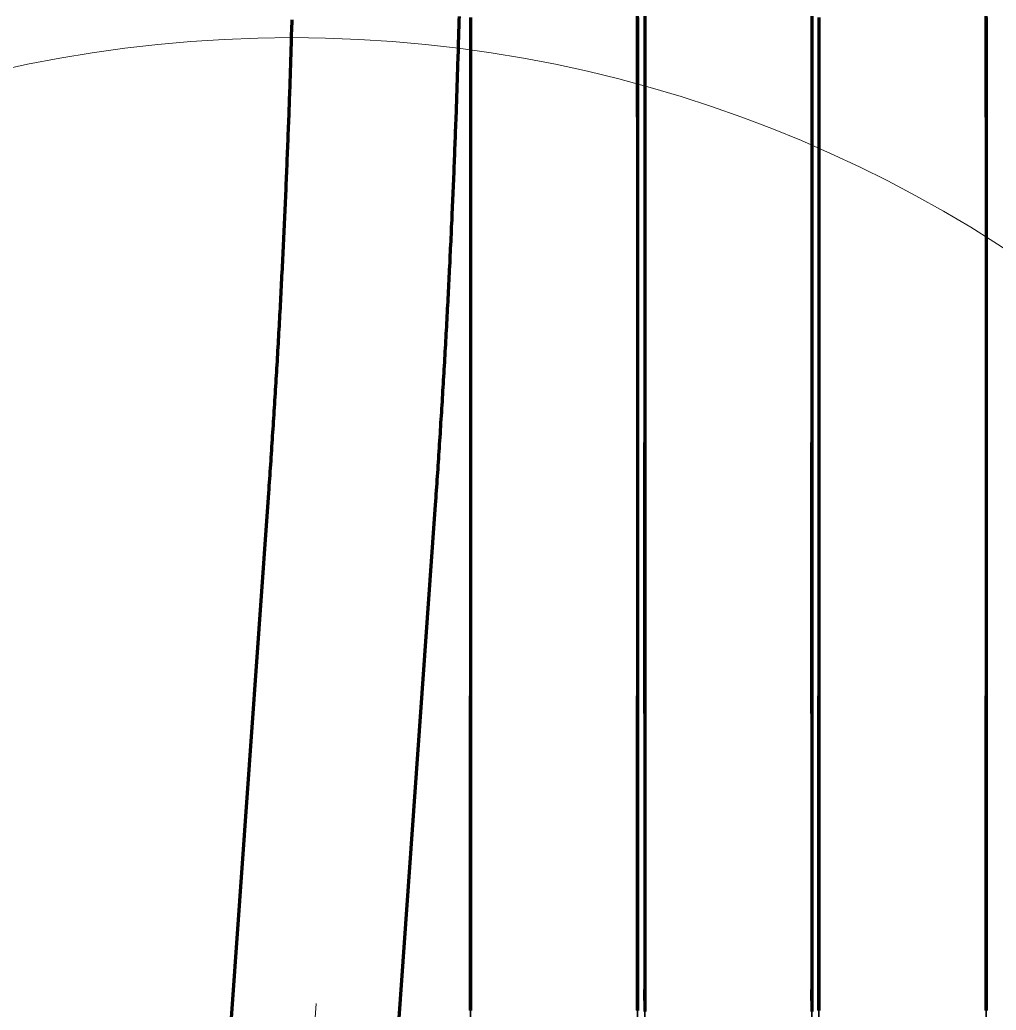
# Model space of a CAD drawing. Header units: millimetres. Extents: x 0 to 2208, y 0 to 420.
# Drawn here: x 161.66 to 175.39, y 177.43 to 191.36 of the extents above; entities that cross this region are included whole.
import ezdxf

# ---------------------------------------------------------------- set-up
doc = ezdxf.new("R2010")
doc.units = ezdxf.units.MM
doc.linetypes.add('IRAM-E-TRAZOS', pattern=[5, 4, -1])
doc.linetypes.add('IRAM-F-TRAZO-PUNTO', pattern=[20, 15, -2, 1, -2])
for name, color, linetype, lineweight in [('01-VISIBLE', 7, 'CONTINUOUS', 70), ('02-OCULTA', 4, 'IRAM-E-TRAZOS', 35), ('03-EJE', 1, 'IRAM-F-TRAZO-PUNTO', 18), ('08-FINA', 5, 'CONTINUOUS', 18)]:
    doc.layers.add(name, color=color, linetype=linetype, lineweight=lineweight)

msp = doc.modelspace()

# ---------------------------------------------------------------- linework, layer by layer
at = {"layer": '01-VISIBLE'}
for p, q in [((167.996, 189.991), (167.996, 185.443)), ((170.346, 189.991), (170.346, 185.443)), ((172.896, 189.991), (172.896, 185.443)), ((175.246, 189.991), (175.246, 185.443)), ((170.446, 189.348), (170.446, 185.414)), ((172.796, 189.348), (172.796, 185.414)), ((165.155, 184.707), (164.596, 176.828)), ((167.499, 184.541), (166.94, 176.662)), ((167.996, 182.092), (167.996, 181.897)), ((170.346, 182.092), (170.346, 181.897)), ((170.446, 182.105), (170.446, 181.608)), ((172.796, 182.105), (172.796, 181.608)), ((172.896, 182.092), (172.896, 181.897)), ((175.246, 182.092), (175.246, 181.897)), ((167.996, 181.85), (167.996, 181.854)), ((170.346, 181.85), (170.346, 181.854)), ((172.896, 181.85), (172.896, 181.854)), ((175.246, 181.85), (175.246, 181.854)), ((170.446, 177.724), (170.446, 177.72)), ((172.796, 177.724), (172.796, 177.72)), ((167.996, 177.435), (167.996, 177.482)), ((167.996, 177.435), (167.996, 177.431)), ((170.346, 177.435), (170.346, 177.482)), ((170.346, 177.435), (170.346, 177.431)), ((172.896, 177.435), (172.896, 177.482)), ((172.896, 177.435), (172.896, 177.431)), ((175.246, 177.435), (175.246, 177.482)), ((175.246, 177.435), (175.246, 177.431))]:
    msp.add_line(p, q, dxfattribs=at)
for points in [[(165.482, 191.359), (165.481, 191.309), (165.479, 191.259), (165.478, 191.209), (165.476, 191.159), (165.475, 191.109), (165.473, 191.059), (165.472, 191.009), (165.47, 190.959), (165.469, 190.909), (165.467, 190.859), (165.466, 190.809), (165.464, 190.759), (165.463, 190.708), (165.461, 190.658), (165.459, 190.608), (165.458, 190.558), (165.456, 190.508), (165.454, 190.458), (165.453, 190.408), (165.451, 190.358), (165.449, 190.308), (165.447, 190.258), (165.446, 190.208), (165.444, 190.158), (165.442, 190.108), (165.44, 190.058), (165.439, 190.008), (165.437, 189.958), (165.435, 189.908), (165.433, 189.858), (165.431, 189.808), (165.429, 189.758), (165.427, 189.708), (165.425, 189.657), (165.423, 189.607), (165.421, 189.557), (165.419, 189.507), (165.417, 189.457), (165.415, 189.407), (165.413, 189.357), (165.411, 189.307), (165.409, 189.257), (165.407, 189.207), (165.405, 189.157), (165.403, 189.107), (165.401, 189.057), (165.399, 189.007), (165.397, 188.957), (165.395, 188.907), (165.392, 188.857), (165.39, 188.807), (165.388, 188.757), (165.386, 188.707), (165.383, 188.657), (165.381, 188.607), (165.379, 188.557), (165.377, 188.507), (165.374, 188.457), (165.372, 188.407), (165.37, 188.357), (165.367, 188.307), (165.365, 188.257), (165.362, 188.207), (165.36, 188.156), (165.358, 188.106), (165.355, 188.056), (165.353, 188.006), (165.35, 187.956), (165.348, 187.906), (165.345, 187.856), (165.343, 187.806), (165.34, 187.756), (165.338, 187.706), (165.335, 187.656), (165.333, 187.606), (165.33, 187.556), (165.327, 187.506), (165.325, 187.456), (165.322, 187.406), (165.319, 187.356), (165.317, 187.306), (165.314, 187.256), (165.311, 187.206), (165.309, 187.156), (165.306, 187.106), (165.303, 187.056), (165.3, 187.006), (165.298, 186.956), (165.295, 186.906), (165.292, 186.856), (165.289, 186.806), (165.286, 186.756), (165.283, 186.706), (165.28, 186.656), (165.277, 186.606), (165.275, 186.556), (165.272, 186.506), (165.269, 186.456), (165.266, 186.406), (165.263, 186.356), (165.26, 186.306), (165.257, 186.256), (165.254, 186.206), (165.251, 186.156), (165.248, 186.106), (165.244, 186.056), (165.241, 186.006), (165.238, 185.956), (165.235, 185.906), (165.232, 185.856), (165.229, 185.806), (165.226, 185.756), (165.222, 185.706), (165.219, 185.656), (165.216, 185.606), (165.213, 185.557), (165.209, 185.507), (165.206, 185.457), (165.203, 185.407), (165.199, 185.357), (165.196, 185.307), (165.193, 185.257), (165.189, 185.207), (165.186, 185.157), (165.183, 185.107), (165.179, 185.057), (165.176, 185.007), (165.172, 184.957), (165.169, 184.907), (165.165, 184.857), (165.162, 184.807), (165.158, 184.757), (165.155, 184.707)], [(167.834, 191.403), (167.833, 191.353), (167.832, 191.303), (167.83, 191.252), (167.829, 191.202), (167.827, 191.152), (167.826, 191.102), (167.824, 191.052), (167.823, 191.002), (167.821, 190.952), (167.82, 190.902), (167.818, 190.851), (167.817, 190.801), (167.815, 190.751), (167.814, 190.701), (167.812, 190.651), (167.81, 190.601), (167.809, 190.551), (167.807, 190.501), (167.805, 190.45), (167.804, 190.4), (167.802, 190.35), (167.8, 190.3), (167.799, 190.25), (167.797, 190.2), (167.795, 190.15), (167.793, 190.1), (167.792, 190.049), (167.79, 189.999), (167.788, 189.949), (167.786, 189.899), (167.784, 189.849), (167.782, 189.799), (167.781, 189.749), (167.779, 189.699), (167.777, 189.648), (167.775, 189.598), (167.773, 189.548), (167.771, 189.498), (167.769, 189.448), (167.767, 189.398), (167.765, 189.348), (167.763, 189.298), (167.761, 189.248), (167.759, 189.197), (167.757, 189.147), (167.755, 189.097), (167.753, 189.047), (167.751, 188.997), (167.748, 188.947), (167.746, 188.897), (167.744, 188.847), (167.742, 188.797), (167.74, 188.747), (167.738, 188.696), (167.735, 188.646), (167.733, 188.596), (167.731, 188.546), (167.729, 188.496), (167.726, 188.446), (167.724, 188.396), (167.722, 188.346), (167.719, 188.296), (167.717, 188.246), (167.715, 188.195), (167.712, 188.145), (167.71, 188.095), (167.707, 188.045), (167.705, 187.995), (167.703, 187.945), (167.7, 187.895), (167.698, 187.845), (167.695, 187.795), (167.693, 187.745), (167.69, 187.695), (167.688, 187.644), (167.685, 187.594), (167.682, 187.544), (167.68, 187.494), (167.677, 187.444), (167.675, 187.394), (167.672, 187.344), (167.669, 187.294), (167.667, 187.244), (167.664, 187.194), (167.661, 187.144), (167.659, 187.094), (167.656, 187.043), (167.653, 186.993), (167.65, 186.943), (167.648, 186.893), (167.645, 186.843), (167.642, 186.793), (167.639, 186.743), (167.636, 186.693), (167.634, 186.643), (167.631, 186.593), (167.628, 186.543), (167.625, 186.493), (167.622, 186.443), (167.619, 186.393), (167.616, 186.342), (167.613, 186.292), (167.61, 186.242), (167.607, 186.192), (167.604, 186.142), (167.601, 186.092), (167.598, 186.042), (167.595, 185.992), (167.592, 185.942), (167.589, 185.892), (167.586, 185.842), (167.583, 185.792), (167.579, 185.742), (167.576, 185.692), (167.573, 185.642), (167.57, 185.592), (167.567, 185.542), (167.563, 185.491), (167.56, 185.441), (167.557, 185.391), (167.554, 185.341), (167.55, 185.291), (167.547, 185.241), (167.544, 185.191), (167.54, 185.141), (167.537, 185.091), (167.534, 185.041), (167.53, 184.991), (167.527, 184.941), (167.523, 184.891), (167.52, 184.841), (167.516, 184.791), (167.513, 184.741), (167.509, 184.691), (167.506, 184.641), (167.502, 184.591), (167.499, 184.541)], [(167.996, 191.391), (167.996, 191.341), (167.996, 191.291), (167.996, 191.241), (167.996, 191.191), (167.996, 191.141), (167.996, 191.091), (167.996, 191.041), (167.996, 190.991), (167.996, 190.941), (167.996, 190.891), (167.996, 190.841), (167.996, 190.791), (167.996, 190.741), (167.996, 190.691), (167.996, 190.641), (167.996, 190.591), (167.996, 190.541), (167.996, 190.491), (167.996, 190.441), (167.996, 190.391), (167.996, 190.341), (167.996, 190.291), (167.996, 190.241), (167.996, 190.191), (167.996, 190.141), (167.996, 190.091), (167.996, 190.041), (167.996, 189.991)], [(170.346, 189.991), (170.346, 190.042), (170.346, 190.092), (170.346, 190.143), (170.346, 190.193), (170.346, 190.244), (170.346, 190.295), (170.346, 190.345), (170.346, 190.396), (170.346, 190.446), (170.346, 190.497), (170.346, 190.548), (170.346, 190.598), (170.346, 190.649), (170.346, 190.699), (170.346, 190.75), (170.346, 190.801), (170.346, 190.851), (170.346, 190.902), (170.346, 190.952), (170.346, 191.003), (170.346, 191.054), (170.346, 191.104), (170.346, 191.155), (170.346, 191.205), (170.346, 191.256), (170.346, 191.306), (170.346, 191.357), (170.346, 191.408)], [(170.346, 191.391), (170.346, 191.341), (170.346, 191.291), (170.346, 191.241), (170.346, 191.191), (170.346, 191.141), (170.346, 191.091), (170.346, 191.041), (170.346, 190.991), (170.346, 190.941), (170.346, 190.891), (170.346, 190.841), (170.346, 190.791), (170.346, 190.741), (170.346, 190.691), (170.346, 190.641), (170.346, 190.591), (170.346, 190.541), (170.346, 190.491), (170.346, 190.441), (170.346, 190.391), (170.346, 190.341), (170.346, 190.291), (170.346, 190.241), (170.346, 190.191), (170.346, 190.141), (170.346, 190.091), (170.346, 190.041), (170.346, 189.991)], [(170.446, 191.407), (170.446, 191.357), (170.446, 191.306), (170.446, 191.256), (170.446, 191.206), (170.446, 191.156), (170.446, 191.106), (170.446, 191.055), (170.446, 191.005), (170.446, 190.955), (170.446, 190.905), (170.446, 190.855), (170.446, 190.804), (170.446, 190.754), (170.446, 190.704), (170.446, 190.654), (170.446, 190.604), (170.446, 190.553), (170.446, 190.503), (170.446, 190.453), (170.446, 190.403), (170.446, 190.353), (170.446, 190.302), (170.446, 190.252), (170.446, 190.202), (170.446, 190.152), (170.446, 190.102), (170.446, 190.051), (170.446, 190.001), (170.446, 189.951), (170.446, 189.901), (170.446, 189.85), (170.446, 189.8), (170.446, 189.75), (170.446, 189.7), (170.446, 189.65), (170.446, 189.599), (170.446, 189.549), (170.446, 189.499), (170.446, 189.449), (170.446, 189.399), (170.446, 189.348)], [(172.796, 191.407), (172.796, 191.357), (172.796, 191.306), (172.796, 191.256), (172.796, 191.206), (172.796, 191.156), (172.796, 191.106), (172.796, 191.055), (172.796, 191.005), (172.796, 190.955), (172.796, 190.905), (172.796, 190.855), (172.796, 190.804), (172.796, 190.754), (172.796, 190.704), (172.796, 190.654), (172.796, 190.604), (172.796, 190.553), (172.796, 190.503), (172.796, 190.453), (172.796, 190.403), (172.796, 190.353), (172.796, 190.302), (172.796, 190.252), (172.796, 190.202), (172.796, 190.152), (172.796, 190.102), (172.796, 190.051), (172.796, 190.001), (172.796, 189.951), (172.796, 189.901), (172.796, 189.85), (172.796, 189.8), (172.796, 189.75), (172.796, 189.7), (172.796, 189.65), (172.796, 189.599), (172.796, 189.549), (172.796, 189.499), (172.796, 189.449), (172.796, 189.399), (172.796, 189.348)], [(172.896, 191.391), (172.896, 191.341), (172.896, 191.291), (172.896, 191.241), (172.896, 191.191), (172.896, 191.141), (172.896, 191.091), (172.896, 191.041), (172.896, 190.991), (172.896, 190.941), (172.896, 190.891), (172.896, 190.841), (172.896, 190.791), (172.896, 190.741), (172.896, 190.691), (172.896, 190.641), (172.896, 190.591), (172.896, 190.541), (172.896, 190.491), (172.896, 190.441), (172.896, 190.391), (172.896, 190.341), (172.896, 190.291), (172.896, 190.241), (172.896, 190.191), (172.896, 190.141), (172.896, 190.091), (172.896, 190.041), (172.896, 189.991)], [(175.246, 189.991), (175.246, 190.042), (175.246, 190.092), (175.246, 190.143), (175.246, 190.193), (175.246, 190.244), (175.246, 190.295), (175.246, 190.345), (175.246, 190.396), (175.246, 190.446), (175.246, 190.497), (175.246, 190.548), (175.246, 190.598), (175.246, 190.649), (175.246, 190.699), (175.246, 190.75), (175.246, 190.801), (175.246, 190.851), (175.246, 190.902), (175.246, 190.952), (175.246, 191.003), (175.246, 191.054), (175.246, 191.104), (175.246, 191.155), (175.246, 191.205), (175.246, 191.256), (175.246, 191.306), (175.246, 191.357), (175.246, 191.408)], [(175.246, 191.391), (175.246, 191.341), (175.246, 191.291), (175.246, 191.241), (175.246, 191.191), (175.246, 191.141), (175.246, 191.091), (175.246, 191.041), (175.246, 190.991), (175.246, 190.941), (175.246, 190.891), (175.246, 190.841), (175.246, 190.791), (175.246, 190.741), (175.246, 190.691), (175.246, 190.641), (175.246, 190.591), (175.246, 190.541), (175.246, 190.491), (175.246, 190.441), (175.246, 190.391), (175.246, 190.341), (175.246, 190.291), (175.246, 190.241), (175.246, 190.191), (175.246, 190.141), (175.246, 190.091), (175.246, 190.041), (175.246, 189.991)], [(167.996, 185.443), (167.996, 185.393), (167.996, 185.343), (167.996, 185.293), (167.996, 185.243), (167.996, 185.193), (167.996, 185.143), (167.996, 185.093), (167.996, 185.043), (167.996, 184.993), (167.996, 184.943), (167.996, 184.893), (167.996, 184.843), (167.996, 184.793), (167.996, 184.743), (167.996, 184.693), (167.996, 184.643), (167.996, 184.593), (167.996, 184.543), (167.996, 184.493), (167.996, 184.443), (167.996, 184.393), (167.996, 184.343), (167.996, 184.293), (167.996, 184.243), (167.996, 184.193), (167.996, 184.143), (167.996, 184.093), (167.996, 184.043), (167.996, 183.993), (167.996, 183.943), (167.996, 183.893), (167.996, 183.843), (167.996, 183.793), (167.996, 183.743), (167.996, 183.693), (167.996, 183.643), (167.996, 183.593), (167.996, 183.543), (167.996, 183.493), (167.996, 183.443), (167.996, 183.393), (167.996, 183.343), (167.996, 183.293), (167.996, 183.243), (167.996, 183.193), (167.996, 183.143), (167.996, 183.093), (167.996, 183.042), (167.996, 182.992), (167.996, 182.942), (167.996, 182.892), (167.996, 182.842), (167.996, 182.792), (167.996, 182.742), (167.996, 182.692), (167.996, 182.642), (167.996, 182.592), (167.996, 182.542), (167.996, 182.492), (167.996, 182.442), (167.996, 182.392), (167.996, 182.342), (167.996, 182.292), (167.996, 182.242), (167.996, 182.192), (167.996, 182.142), (167.996, 182.092)], [(170.346, 185.443), (170.346, 185.393), (170.346, 185.343), (170.346, 185.293), (170.346, 185.243), (170.346, 185.193), (170.346, 185.143), (170.346, 185.093), (170.346, 185.043), (170.346, 184.993), (170.346, 184.943), (170.346, 184.893), (170.346, 184.843), (170.346, 184.793), (170.346, 184.743), (170.346, 184.693), (170.346, 184.643), (170.346, 184.593), (170.346, 184.543), (170.346, 184.493), (170.346, 184.443), (170.346, 184.393), (170.346, 184.343), (170.346, 184.293), (170.346, 184.243), (170.346, 184.193), (170.346, 184.143), (170.346, 184.093), (170.346, 184.043), (170.346, 183.993), (170.346, 183.943), (170.346, 183.893), (170.346, 183.843), (170.346, 183.793), (170.346, 183.743), (170.346, 183.693), (170.346, 183.643), (170.346, 183.593), (170.346, 183.543), (170.346, 183.493), (170.346, 183.443), (170.346, 183.393), (170.346, 183.343), (170.346, 183.293), (170.346, 183.243), (170.346, 183.193), (170.346, 183.143), (170.346, 183.093), (170.346, 183.042), (170.346, 182.992), (170.346, 182.942), (170.346, 182.892), (170.346, 182.842), (170.346, 182.792), (170.346, 182.742), (170.346, 182.692), (170.346, 182.642), (170.346, 182.592), (170.346, 182.542), (170.346, 182.492), (170.346, 182.442), (170.346, 182.392), (170.346, 182.342), (170.346, 182.292), (170.346, 182.242), (170.346, 182.192), (170.346, 182.142), (170.346, 182.092)], [(170.446, 185.414), (170.446, 185.364), (170.446, 185.314), (170.446, 185.264), (170.446, 185.213), (170.446, 185.163), (170.446, 185.113), (170.446, 185.063), (170.446, 185.013), (170.446, 184.963), (170.446, 184.913), (170.446, 184.862), (170.446, 184.812), (170.446, 184.762), (170.446, 184.712), (170.446, 184.662), (170.446, 184.612), (170.446, 184.562), (170.446, 184.512), (170.446, 184.461), (170.446, 184.411), (170.446, 184.361), (170.446, 184.311), (170.446, 184.261), (170.446, 184.211), (170.446, 184.161), (170.446, 184.11), (170.446, 184.06), (170.446, 184.01), (170.446, 183.96), (170.446, 183.91), (170.446, 183.86), (170.446, 183.81), (170.446, 183.759), (170.446, 183.709), (170.446, 183.659), (170.446, 183.609), (170.446, 183.559), (170.446, 183.509), (170.446, 183.459), (170.446, 183.408), (170.446, 183.358), (170.446, 183.308), (170.446, 183.258), (170.446, 183.208), (170.446, 183.158), (170.446, 183.108), (170.446, 183.057), (170.446, 183.007), (170.446, 182.957), (170.446, 182.907), (170.446, 182.857), (170.446, 182.807), (170.446, 182.757), (170.446, 182.706), (170.446, 182.656), (170.446, 182.606), (170.446, 182.556), (170.446, 182.506), (170.446, 182.456), (170.446, 182.406), (170.446, 182.355), (170.446, 182.305), (170.446, 182.255), (170.446, 182.205), (170.446, 182.155), (170.446, 182.105)], [(170.446, 181.766), (170.446, 181.817), (170.446, 181.867), (170.446, 181.918), (170.446, 181.969), (170.446, 182.019), (170.446, 182.07), (170.446, 182.121), (170.446, 182.171), (170.446, 182.222), (170.446, 182.273), (170.446, 182.323), (170.446, 182.374), (170.446, 182.425), (170.446, 182.475), (170.446, 182.526), (170.446, 182.577), (170.446, 182.627), (170.446, 182.678), (170.446, 182.729), (170.446, 182.779), (170.446, 182.83), (170.446, 182.881), (170.446, 182.931), (170.446, 182.982), (170.446, 183.033), (170.446, 183.083), (170.446, 183.134), (170.446, 183.185), (170.446, 183.235), (170.446, 183.286), (170.446, 183.337), (170.446, 183.387), (170.446, 183.438), (170.446, 183.489), (170.446, 183.539), (170.446, 183.59), (170.446, 183.641), (170.446, 183.691), (170.446, 183.742), (170.446, 183.793), (170.446, 183.843), (170.446, 183.894), (170.446, 183.945), (170.446, 183.995), (170.446, 184.046), (170.446, 184.097), (170.446, 184.147), (170.446, 184.198), (170.446, 184.249), (170.446, 184.299), (170.446, 184.35), (170.446, 184.401), (170.446, 184.451), (170.446, 184.502), (170.446, 184.553), (170.446, 184.603), (170.446, 184.654), (170.446, 184.705), (170.446, 184.755), (170.446, 184.806), (170.446, 184.857), (170.446, 184.907), (170.446, 184.958), (170.446, 185.009), (170.446, 185.059), (170.446, 185.11), (170.446, 185.161), (170.446, 185.211), (170.446, 185.262), (170.446, 185.313), (170.446, 185.363), (170.446, 185.414)], [(172.796, 185.414), (172.796, 185.364), (172.796, 185.314), (172.796, 185.264), (172.796, 185.213), (172.796, 185.163), (172.796, 185.113), (172.796, 185.063), (172.796, 185.013), (172.796, 184.963), (172.796, 184.913), (172.796, 184.862), (172.796, 184.812), (172.796, 184.762), (172.796, 184.712), (172.796, 184.662), (172.796, 184.612), (172.796, 184.562), (172.796, 184.512), (172.796, 184.461), (172.796, 184.411), (172.796, 184.361), (172.796, 184.311), (172.796, 184.261), (172.796, 184.211), (172.796, 184.161), (172.796, 184.11), (172.796, 184.06), (172.796, 184.01), (172.796, 183.96), (172.796, 183.91), (172.796, 183.86), (172.796, 183.81), (172.796, 183.759), (172.796, 183.709), (172.796, 183.659), (172.796, 183.609), (172.796, 183.559), (172.796, 183.509), (172.796, 183.459), (172.796, 183.408), (172.796, 183.358), (172.796, 183.308), (172.796, 183.258), (172.796, 183.208), (172.796, 183.158), (172.796, 183.108), (172.796, 183.057), (172.796, 183.007), (172.796, 182.957), (172.796, 182.907), (172.796, 182.857), (172.796, 182.807), (172.796, 182.757), (172.796, 182.706), (172.796, 182.656), (172.796, 182.606), (172.796, 182.556), (172.796, 182.506), (172.796, 182.456), (172.796, 182.406), (172.796, 182.355), (172.796, 182.305), (172.796, 182.255), (172.796, 182.205), (172.796, 182.155), (172.796, 182.105)], [(172.796, 181.766), (172.796, 181.817), (172.796, 181.867), (172.796, 181.918), (172.796, 181.969), (172.796, 182.019), (172.796, 182.07), (172.796, 182.121), (172.796, 182.171), (172.796, 182.222), (172.796, 182.273), (172.796, 182.323), (172.796, 182.374), (172.796, 182.425), (172.796, 182.475), (172.796, 182.526), (172.796, 182.577), (172.796, 182.627), (172.796, 182.678), (172.796, 182.729), (172.796, 182.779), (172.796, 182.83), (172.796, 182.881), (172.796, 182.931), (172.796, 182.982), (172.796, 183.033), (172.796, 183.083), (172.796, 183.134), (172.796, 183.185), (172.796, 183.235), (172.796, 183.286), (172.796, 183.337), (172.796, 183.387), (172.796, 183.438), (172.796, 183.489), (172.796, 183.539), (172.796, 183.59), (172.796, 183.641), (172.796, 183.691), (172.796, 183.742), (172.796, 183.793), (172.796, 183.843), (172.796, 183.894), (172.796, 183.945), (172.796, 183.995), (172.796, 184.046), (172.796, 184.097), (172.796, 184.147), (172.796, 184.198), (172.796, 184.249), (172.796, 184.299), (172.796, 184.35), (172.796, 184.401), (172.796, 184.451), (172.796, 184.502), (172.796, 184.553), (172.796, 184.603), (172.796, 184.654), (172.796, 184.705), (172.796, 184.755), (172.796, 184.806), (172.796, 184.857), (172.796, 184.907), (172.796, 184.958), (172.796, 185.009), (172.796, 185.059), (172.796, 185.11), (172.796, 185.161), (172.796, 185.211), (172.796, 185.262), (172.796, 185.313), (172.796, 185.363), (172.796, 185.414)], [(172.896, 185.443), (172.896, 185.393), (172.896, 185.343), (172.896, 185.293), (172.896, 185.243), (172.896, 185.193), (172.896, 185.143), (172.896, 185.093), (172.896, 185.043), (172.896, 184.993), (172.896, 184.943), (172.896, 184.893), (172.896, 184.843), (172.896, 184.793), (172.896, 184.743), (172.896, 184.693), (172.896, 184.643), (172.896, 184.593), (172.896, 184.543), (172.896, 184.493), (172.896, 184.443), (172.896, 184.393), (172.896, 184.343), (172.896, 184.293), (172.896, 184.243), (172.896, 184.193), (172.896, 184.143), (172.896, 184.093), (172.896, 184.043), (172.896, 183.993), (172.896, 183.943), (172.896, 183.893), (172.896, 183.843), (172.896, 183.793), (172.896, 183.743), (172.896, 183.693), (172.896, 183.643), (172.896, 183.593), (172.896, 183.543), (172.896, 183.493), (172.896, 183.443), (172.896, 183.393), (172.896, 183.343), (172.896, 183.293), (172.896, 183.243), (172.896, 183.193), (172.896, 183.143), (172.896, 183.093), (172.896, 183.042), (172.896, 182.992), (172.896, 182.942), (172.896, 182.892), (172.896, 182.842), (172.896, 182.792), (172.896, 182.742), (172.896, 182.692), (172.896, 182.642), (172.896, 182.592), (172.896, 182.542), (172.896, 182.492), (172.896, 182.442), (172.896, 182.392), (172.896, 182.342), (172.896, 182.292), (172.896, 182.242), (172.896, 182.192), (172.896, 182.142), (172.896, 182.092)], [(175.246, 185.443), (175.246, 185.393), (175.246, 185.343), (175.246, 185.293), (175.246, 185.243), (175.246, 185.193), (175.246, 185.143), (175.246, 185.093), (175.246, 185.043), (175.246, 184.993), (175.246, 184.943), (175.246, 184.893), (175.246, 184.843), (175.246, 184.793), (175.246, 184.743), (175.246, 184.693), (175.246, 184.643), (175.246, 184.593), (175.246, 184.543), (175.246, 184.493), (175.246, 184.443), (175.246, 184.393), (175.246, 184.343), (175.246, 184.293), (175.246, 184.243), (175.246, 184.193), (175.246, 184.143), (175.246, 184.093), (175.246, 184.043), (175.246, 183.993), (175.246, 183.943), (175.246, 183.893), (175.246, 183.843), (175.246, 183.793), (175.246, 183.743), (175.246, 183.693), (175.246, 183.643), (175.246, 183.593), (175.246, 183.543), (175.246, 183.493), (175.246, 183.443), (175.246, 183.393), (175.246, 183.343), (175.246, 183.293), (175.246, 183.243), (175.246, 183.193), (175.246, 183.143), (175.246, 183.093), (175.246, 183.042), (175.246, 182.992), (175.246, 182.942), (175.246, 182.892), (175.246, 182.842), (175.246, 182.792), (175.246, 182.742), (175.246, 182.692), (175.246, 182.642), (175.246, 182.592), (175.246, 182.542), (175.246, 182.492), (175.246, 182.442), (175.246, 182.392), (175.246, 182.342), (175.246, 182.292), (175.246, 182.242), (175.246, 182.192), (175.246, 182.142), (175.246, 182.092)], [(167.996, 181.897), (167.996, 181.847), (167.996, 181.797), (167.996, 181.747), (167.996, 181.696), (167.996, 181.646), (167.996, 181.596), (167.996, 181.546), (167.996, 181.496), (167.996, 181.446), (167.996, 181.396), (167.996, 181.345), (167.996, 181.295), (167.996, 181.245), (167.996, 181.195), (167.996, 181.145), (167.996, 181.095), (167.996, 181.045), (167.996, 180.995), (167.996, 180.944), (167.996, 180.894), (167.996, 180.844), (167.996, 180.794), (167.996, 180.744), (167.996, 180.694), (167.996, 180.644), (167.996, 180.593), (167.996, 180.543), (167.996, 180.493), (167.996, 180.443), (167.996, 180.393), (167.996, 180.343), (167.996, 180.293), (167.996, 180.242), (167.996, 180.192), (167.996, 180.142), (167.996, 180.092), (167.996, 180.042), (167.996, 179.992), (167.996, 179.942), (167.996, 179.892), (167.996, 179.841), (167.996, 179.791), (167.996, 179.741), (167.996, 179.691), (167.996, 179.641), (167.996, 179.591), (167.996, 179.541), (167.996, 179.49), (167.996, 179.44), (167.996, 179.39), (167.996, 179.34), (167.996, 179.29), (167.996, 179.24), (167.996, 179.19), (167.996, 179.14), (167.996, 179.089), (167.996, 179.039), (167.996, 178.989), (167.996, 178.939), (167.996, 178.889), (167.996, 178.839), (167.996, 178.789), (167.996, 178.738), (167.996, 178.688), (167.996, 178.638), (167.996, 178.588), (167.996, 178.538), (167.996, 178.488), (167.996, 178.438), (167.996, 178.388), (167.996, 178.337), (167.996, 178.287), (167.996, 178.237), (167.996, 178.187), (167.996, 178.137), (167.996, 178.087), (167.996, 178.037), (167.996, 177.986), (167.996, 177.936), (167.996, 177.886), (167.996, 177.836), (167.996, 177.786), (167.996, 177.736), (167.996, 177.686), (167.996, 177.635), (167.996, 177.585), (167.996, 177.535), (167.996, 177.485), (167.996, 177.435)], [(167.996, 177.482), (167.996, 177.532), (167.996, 177.583), (167.996, 177.633), (167.996, 177.683), (167.996, 177.733), (167.996, 177.783), (167.996, 177.834), (167.996, 177.884), (167.996, 177.934), (167.996, 177.984), (167.996, 178.034), (167.996, 178.085), (167.996, 178.135), (167.996, 178.185), (167.996, 178.235), (167.996, 178.285), (167.996, 178.336), (167.996, 178.386), (167.996, 178.436), (167.996, 178.486), (167.996, 178.536), (167.996, 178.587), (167.996, 178.637), (167.996, 178.687), (167.996, 178.737), (167.996, 178.787), (167.996, 178.838), (167.996, 178.888), (167.996, 178.938), (167.996, 178.988), (167.996, 179.038), (167.996, 179.089), (167.996, 179.139), (167.996, 179.189), (167.996, 179.239), (167.996, 179.289), (167.996, 179.34), (167.996, 179.39), (167.996, 179.44), (167.996, 179.49), (167.996, 179.54), (167.996, 179.591), (167.996, 179.641), (167.996, 179.691), (167.996, 179.741), (167.996, 179.791), (167.996, 179.842), (167.996, 179.892), (167.996, 179.942), (167.996, 179.992), (167.996, 180.042), (167.996, 180.093), (167.996, 180.143), (167.996, 180.193), (167.996, 180.243), (167.996, 180.293), (167.996, 180.344), (167.996, 180.394), (167.996, 180.444), (167.996, 180.494), (167.996, 180.544), (167.996, 180.595), (167.996, 180.645), (167.996, 180.695), (167.996, 180.745), (167.996, 180.795), (167.996, 180.846), (167.996, 180.896), (167.996, 180.946), (167.996, 180.996), (167.996, 181.046), (167.996, 181.097), (167.996, 181.147), (167.996, 181.197), (167.996, 181.247), (167.996, 181.297), (167.996, 181.348), (167.996, 181.398), (167.996, 181.448), (167.996, 181.498), (167.996, 181.548), (167.996, 181.599), (167.996, 181.649), (167.996, 181.699), (167.996, 181.749), (167.996, 181.799), (167.996, 181.85)], [(170.346, 181.897), (170.346, 181.847), (170.346, 181.797), (170.346, 181.747), (170.346, 181.696), (170.346, 181.646), (170.346, 181.596), (170.346, 181.546), (170.346, 181.496), (170.346, 181.446), (170.346, 181.396), (170.346, 181.345), (170.346, 181.295), (170.346, 181.245), (170.346, 181.195), (170.346, 181.145), (170.346, 181.095), (170.346, 181.045), (170.346, 180.995), (170.346, 180.944), (170.346, 180.894), (170.346, 180.844), (170.346, 180.794), (170.346, 180.744), (170.346, 180.694), (170.346, 180.644), (170.346, 180.593), (170.346, 180.543), (170.346, 180.493), (170.346, 180.443), (170.346, 180.393), (170.346, 180.343), (170.346, 180.293), (170.346, 180.242), (170.346, 180.192), (170.346, 180.142), (170.346, 180.092), (170.346, 180.042), (170.346, 179.992), (170.346, 179.942), (170.346, 179.892), (170.346, 179.841), (170.346, 179.791), (170.346, 179.741), (170.346, 179.691), (170.346, 179.641), (170.346, 179.591), (170.346, 179.541), (170.346, 179.49), (170.346, 179.44), (170.346, 179.39), (170.346, 179.34), (170.346, 179.29), (170.346, 179.24), (170.346, 179.19), (170.346, 179.14), (170.346, 179.089), (170.346, 179.039), (170.346, 178.989), (170.346, 178.939), (170.346, 178.889), (170.346, 178.839), (170.346, 178.789), (170.346, 178.738), (170.346, 178.688), (170.346, 178.638), (170.346, 178.588), (170.346, 178.538), (170.346, 178.488), (170.346, 178.438), (170.346, 178.388), (170.346, 178.337), (170.346, 178.287), (170.346, 178.237), (170.346, 178.187), (170.346, 178.137), (170.346, 178.087), (170.346, 178.037), (170.346, 177.986), (170.346, 177.936), (170.346, 177.886), (170.346, 177.836), (170.346, 177.786), (170.346, 177.736), (170.346, 177.686), (170.346, 177.635), (170.346, 177.585), (170.346, 177.535), (170.346, 177.485), (170.346, 177.435)], [(170.346, 177.482), (170.346, 177.532), (170.346, 177.583), (170.346, 177.633), (170.346, 177.683), (170.346, 177.733), (170.346, 177.783), (170.346, 177.834), (170.346, 177.884), (170.346, 177.934), (170.346, 177.984), (170.346, 178.034), (170.346, 178.085), (170.346, 178.135), (170.346, 178.185), (170.346, 178.235), (170.346, 178.285), (170.346, 178.336), (170.346, 178.386), (170.346, 178.436), (170.346, 178.486), (170.346, 178.536), (170.346, 178.587), (170.346, 178.637), (170.346, 178.687), (170.346, 178.737), (170.346, 178.787), (170.346, 178.838), (170.346, 178.888), (170.346, 178.938), (170.346, 178.988), (170.346, 179.038), (170.346, 179.089), (170.346, 179.139), (170.346, 179.189), (170.346, 179.239), (170.346, 179.289), (170.346, 179.34), (170.346, 179.39), (170.346, 179.44), (170.346, 179.49), (170.346, 179.54), (170.346, 179.591), (170.346, 179.641), (170.346, 179.691), (170.346, 179.741), (170.346, 179.791), (170.346, 179.842), (170.346, 179.892), (170.346, 179.942), (170.346, 179.992), (170.346, 180.042), (170.346, 180.093), (170.346, 180.143), (170.346, 180.193), (170.346, 180.243), (170.346, 180.293), (170.346, 180.344), (170.346, 180.394), (170.346, 180.444), (170.346, 180.494), (170.346, 180.544), (170.346, 180.595), (170.346, 180.645), (170.346, 180.695), (170.346, 180.745), (170.346, 180.795), (170.346, 180.846), (170.346, 180.896), (170.346, 180.946), (170.346, 180.996), (170.346, 181.046), (170.346, 181.097), (170.346, 181.147), (170.346, 181.197), (170.346, 181.247), (170.346, 181.297), (170.346, 181.348), (170.346, 181.398), (170.346, 181.448), (170.346, 181.498), (170.346, 181.548), (170.346, 181.599), (170.346, 181.649), (170.346, 181.699), (170.346, 181.749), (170.346, 181.799), (170.346, 181.85)], [(172.896, 181.897), (172.896, 181.847), (172.896, 181.797), (172.896, 181.747), (172.896, 181.696), (172.896, 181.646), (172.896, 181.596), (172.896, 181.546), (172.896, 181.496), (172.896, 181.446), (172.896, 181.396), (172.896, 181.345), (172.896, 181.295), (172.896, 181.245), (172.896, 181.195), (172.896, 181.145), (172.896, 181.095), (172.896, 181.045), (172.896, 180.995), (172.896, 180.944), (172.896, 180.894), (172.896, 180.844), (172.896, 180.794), (172.896, 180.744), (172.896, 180.694), (172.896, 180.644), (172.896, 180.593), (172.896, 180.543), (172.896, 180.493), (172.896, 180.443), (172.896, 180.393), (172.896, 180.343), (172.896, 180.293), (172.896, 180.242), (172.896, 180.192), (172.896, 180.142), (172.896, 180.092), (172.896, 180.042), (172.896, 179.992), (172.896, 179.942), (172.896, 179.892), (172.896, 179.841), (172.896, 179.791), (172.896, 179.741), (172.896, 179.691), (172.896, 179.641), (172.896, 179.591), (172.896, 179.541), (172.896, 179.49), (172.896, 179.44), (172.896, 179.39), (172.896, 179.34), (172.896, 179.29), (172.896, 179.24), (172.896, 179.19), (172.896, 179.14), (172.896, 179.089), (172.896, 179.039), (172.896, 178.989), (172.896, 178.939), (172.896, 178.889), (172.896, 178.839), (172.896, 178.789), (172.896, 178.738), (172.896, 178.688), (172.896, 178.638), (172.896, 178.588), (172.896, 178.538), (172.896, 178.488), (172.896, 178.438), (172.896, 178.388), (172.896, 178.337), (172.896, 178.287), (172.896, 178.237), (172.896, 178.187), (172.896, 178.137), (172.896, 178.087), (172.896, 178.037), (172.896, 177.986), (172.896, 177.936), (172.896, 177.886), (172.896, 177.836), (172.896, 177.786), (172.896, 177.736), (172.896, 177.686), (172.896, 177.635), (172.896, 177.585), (172.896, 177.535), (172.896, 177.485), (172.896, 177.435)], [(172.896, 177.482), (172.896, 177.532), (172.896, 177.583), (172.896, 177.633), (172.896, 177.683), (172.896, 177.733), (172.896, 177.783), (172.896, 177.834), (172.896, 177.884), (172.896, 177.934), (172.896, 177.984), (172.896, 178.034), (172.896, 178.085), (172.896, 178.135), (172.896, 178.185), (172.896, 178.235), (172.896, 178.285), (172.896, 178.336), (172.896, 178.386), (172.896, 178.436), (172.896, 178.486), (172.896, 178.536), (172.896, 178.587), (172.896, 178.637), (172.896, 178.687), (172.896, 178.737), (172.896, 178.787), (172.896, 178.838), (172.896, 178.888), (172.896, 178.938), (172.896, 178.988), (172.896, 179.038), (172.896, 179.089), (172.896, 179.139), (172.896, 179.189), (172.896, 179.239), (172.896, 179.289), (172.896, 179.34), (172.896, 179.39), (172.896, 179.44), (172.896, 179.49), (172.896, 179.54), (172.896, 179.591), (172.896, 179.641), (172.896, 179.691), (172.896, 179.741), (172.896, 179.791), (172.896, 179.842), (172.896, 179.892), (172.896, 179.942), (172.896, 179.992), (172.896, 180.042), (172.896, 180.093), (172.896, 180.143), (172.896, 180.193), (172.896, 180.243), (172.896, 180.293), (172.896, 180.344), (172.896, 180.394), (172.896, 180.444), (172.896, 180.494), (172.896, 180.544), (172.896, 180.595), (172.896, 180.645), (172.896, 180.695), (172.896, 180.745), (172.896, 180.795), (172.896, 180.846), (172.896, 180.896), (172.896, 180.946), (172.896, 180.996), (172.896, 181.046), (172.896, 181.097), (172.896, 181.147), (172.896, 181.197), (172.896, 181.247), (172.896, 181.297), (172.896, 181.348), (172.896, 181.398), (172.896, 181.448), (172.896, 181.498), (172.896, 181.548), (172.896, 181.599), (172.896, 181.649), (172.896, 181.699), (172.896, 181.749), (172.896, 181.799), (172.896, 181.85)], [(175.246, 181.897), (175.246, 181.847), (175.246, 181.797), (175.246, 181.747), (175.246, 181.696), (175.246, 181.646), (175.246, 181.596), (175.246, 181.546), (175.246, 181.496), (175.246, 181.446), (175.246, 181.396), (175.246, 181.345), (175.246, 181.295), (175.246, 181.245), (175.246, 181.195), (175.246, 181.145), (175.246, 181.095), (175.246, 181.045), (175.246, 180.995), (175.246, 180.944), (175.246, 180.894), (175.246, 180.844), (175.246, 180.794), (175.246, 180.744), (175.246, 180.694), (175.246, 180.644), (175.246, 180.593), (175.246, 180.543), (175.246, 180.493), (175.246, 180.443), (175.246, 180.393), (175.246, 180.343), (175.246, 180.293), (175.246, 180.242), (175.246, 180.192), (175.246, 180.142), (175.246, 180.092), (175.246, 180.042), (175.246, 179.992), (175.246, 179.942), (175.246, 179.892), (175.246, 179.841), (175.246, 179.791), (175.246, 179.741), (175.246, 179.691), (175.246, 179.641), (175.246, 179.591), (175.246, 179.541), (175.246, 179.49), (175.246, 179.44), (175.246, 179.39), (175.246, 179.34), (175.246, 179.29), (175.246, 179.24), (175.246, 179.19), (175.246, 179.14), (175.246, 179.089), (175.246, 179.039), (175.246, 178.989), (175.246, 178.939), (175.246, 178.889), (175.246, 178.839), (175.246, 178.789), (175.246, 178.738), (175.246, 178.688), (175.246, 178.638), (175.246, 178.588), (175.246, 178.538), (175.246, 178.488), (175.246, 178.438), (175.246, 178.388), (175.246, 178.337), (175.246, 178.287), (175.246, 178.237), (175.246, 178.187), (175.246, 178.137), (175.246, 178.087), (175.246, 178.037), (175.246, 177.986), (175.246, 177.936), (175.246, 177.886), (175.246, 177.836), (175.246, 177.786), (175.246, 177.736), (175.246, 177.686), (175.246, 177.635), (175.246, 177.585), (175.246, 177.535), (175.246, 177.485), (175.246, 177.435)], [(175.246, 177.482), (175.246, 177.532), (175.246, 177.583), (175.246, 177.633), (175.246, 177.683), (175.246, 177.733), (175.246, 177.783), (175.246, 177.834), (175.246, 177.884), (175.246, 177.934), (175.246, 177.984), (175.246, 178.034), (175.246, 178.085), (175.246, 178.135), (175.246, 178.185), (175.246, 178.235), (175.246, 178.285), (175.246, 178.336), (175.246, 178.386), (175.246, 178.436), (175.246, 178.486), (175.246, 178.536), (175.246, 178.587), (175.246, 178.637), (175.246, 178.687), (175.246, 178.737), (175.246, 178.787), (175.246, 178.838), (175.246, 178.888), (175.246, 178.938), (175.246, 178.988), (175.246, 179.038), (175.246, 179.089), (175.246, 179.139), (175.246, 179.189), (175.246, 179.239), (175.246, 179.289), (175.246, 179.34), (175.246, 179.39), (175.246, 179.44), (175.246, 179.49), (175.246, 179.54), (175.246, 179.591), (175.246, 179.641), (175.246, 179.691), (175.246, 179.741), (175.246, 179.791), (175.246, 179.842), (175.246, 179.892), (175.246, 179.942), (175.246, 179.992), (175.246, 180.042), (175.246, 180.093), (175.246, 180.143), (175.246, 180.193), (175.246, 180.243), (175.246, 180.293), (175.246, 180.344), (175.246, 180.394), (175.246, 180.444), (175.246, 180.494), (175.246, 180.544), (175.246, 180.595), (175.246, 180.645), (175.246, 180.695), (175.246, 180.745), (175.246, 180.795), (175.246, 180.846), (175.246, 180.896), (175.246, 180.946), (175.246, 180.996), (175.246, 181.046), (175.246, 181.097), (175.246, 181.147), (175.246, 181.197), (175.246, 181.247), (175.246, 181.297), (175.246, 181.348), (175.246, 181.398), (175.246, 181.448), (175.246, 181.498), (175.246, 181.548), (175.246, 181.599), (175.246, 181.649), (175.246, 181.699), (175.246, 181.749), (175.246, 181.799), (175.246, 181.85)], [(170.446, 181.608), (170.446, 181.633), (170.446, 181.659), (170.446, 181.685), (170.446, 181.71), (170.446, 181.736), (170.446, 181.762)], [(172.796, 181.608), (172.796, 181.633), (172.796, 181.659), (172.796, 181.685), (172.796, 181.71), (172.796, 181.736), (172.796, 181.762)], [(170.446, 181.608), (170.446, 181.557), (170.446, 181.507), (170.446, 181.456), (170.446, 181.406), (170.446, 181.355), (170.446, 181.305), (170.446, 181.255), (170.446, 181.204), (170.446, 181.154), (170.446, 181.103), (170.446, 181.053), (170.446, 181.002), (170.446, 180.952), (170.446, 180.902), (170.446, 180.851), (170.446, 180.801), (170.446, 180.75), (170.446, 180.7), (170.446, 180.649), (170.446, 180.599), (170.446, 180.549), (170.446, 180.498), (170.446, 180.448), (170.446, 180.397), (170.446, 180.347), (170.446, 180.296), (170.446, 180.246), (170.446, 180.195), (170.446, 180.145), (170.446, 180.095), (170.446, 180.044), (170.446, 179.994), (170.446, 179.943), (170.446, 179.893), (170.446, 179.842), (170.446, 179.792), (170.446, 179.742), (170.446, 179.691), (170.446, 179.641), (170.446, 179.59), (170.446, 179.54), (170.446, 179.489), (170.446, 179.439), (170.446, 179.389), (170.446, 179.338), (170.446, 179.288), (170.446, 179.237), (170.446, 179.187), (170.446, 179.136), (170.446, 179.086), (170.446, 179.036), (170.446, 178.985), (170.446, 178.935), (170.446, 178.884), (170.446, 178.834), (170.446, 178.783), (170.446, 178.733), (170.446, 178.682), (170.446, 178.632), (170.446, 178.582), (170.446, 178.531), (170.446, 178.481), (170.446, 178.43), (170.446, 178.38), (170.446, 178.329), (170.446, 178.279), (170.446, 178.229), (170.446, 178.178), (170.446, 178.128), (170.446, 178.077), (170.446, 178.027), (170.446, 177.976), (170.446, 177.926), (170.446, 177.876), (170.446, 177.825), (170.446, 177.775), (170.446, 177.724)], [(172.796, 181.608), (172.796, 181.557), (172.796, 181.507), (172.796, 181.456), (172.796, 181.406), (172.796, 181.355), (172.796, 181.305), (172.796, 181.255), (172.796, 181.204), (172.796, 181.154), (172.796, 181.103), (172.796, 181.053), (172.796, 181.002), (172.796, 180.952), (172.796, 180.902), (172.796, 180.851), (172.796, 180.801), (172.796, 180.75), (172.796, 180.7), (172.796, 180.649), (172.796, 180.599), (172.796, 180.549), (172.796, 180.498), (172.796, 180.448), (172.796, 180.397), (172.796, 180.347), (172.796, 180.296), (172.796, 180.246), (172.796, 180.195), (172.796, 180.145), (172.796, 180.095), (172.796, 180.044), (172.796, 179.994), (172.796, 179.943), (172.796, 179.893), (172.796, 179.842), (172.796, 179.792), (172.796, 179.742), (172.796, 179.691), (172.796, 179.641), (172.796, 179.59), (172.796, 179.54), (172.796, 179.489), (172.796, 179.439), (172.796, 179.389), (172.796, 179.338), (172.796, 179.288), (172.796, 179.237), (172.796, 179.187), (172.796, 179.136), (172.796, 179.086), (172.796, 179.036), (172.796, 178.985), (172.796, 178.935), (172.796, 178.884), (172.796, 178.834), (172.796, 178.783), (172.796, 178.733), (172.796, 178.682), (172.796, 178.632), (172.796, 178.582), (172.796, 178.531), (172.796, 178.481), (172.796, 178.43), (172.796, 178.38), (172.796, 178.329), (172.796, 178.279), (172.796, 178.229), (172.796, 178.178), (172.796, 178.128), (172.796, 178.077), (172.796, 178.027), (172.796, 177.976), (172.796, 177.926), (172.796, 177.876), (172.796, 177.825), (172.796, 177.775), (172.796, 177.724)], [(170.446, 177.57), (170.446, 177.596), (170.446, 177.621), (170.446, 177.647), (170.446, 177.673), (170.446, 177.699), (170.446, 177.724)], [(170.446, 177.72), (170.446, 177.67), (170.446, 177.619), (170.446, 177.569), (170.446, 177.519), (170.446, 177.468), (170.446, 177.418)], [(172.796, 177.57), (172.796, 177.596), (172.796, 177.621), (172.796, 177.647), (172.796, 177.673), (172.796, 177.699), (172.796, 177.724)], [(172.796, 177.72), (172.796, 177.67), (172.796, 177.619), (172.796, 177.569), (172.796, 177.519), (172.796, 177.468), (172.796, 177.418)]]:
    msp.add_lwpolyline(points, dxfattribs=at)
at = {"layer": '02-OCULTA'}
for p, q in [((167.996, 185.676), (167.996, 189.897)), ((170.346, 185.676), (170.346, 189.897)), ((172.896, 185.676), (172.896, 189.897)), ((175.246, 185.676), (175.246, 189.897)), ((170.446, 185.757), (170.446, 189.712)), ((172.796, 185.757), (172.796, 189.712)), ((170.446, 181.762), (170.446, 181.766)), ((172.796, 181.762), (172.796, 181.766)), ((170.446, 177.235), (170.446, 177.57)), ((172.796, 177.235), (172.796, 177.57)), ((167.996, 177.238), (167.996, 177.435)), ((170.346, 177.238), (170.346, 177.435)), ((172.896, 177.238), (172.896, 177.435)), ((175.246, 177.238), (175.246, 177.435))]:
    msp.add_line(p, q, dxfattribs=at)
for points in [[(167.996, 189.897), (167.996, 189.948), (167.996, 189.998), (167.996, 190.049), (167.996, 190.099), (167.996, 190.15), (167.996, 190.2), (167.996, 190.251), (167.996, 190.301), (167.996, 190.352), (167.996, 190.402), (167.996, 190.453), (167.996, 190.503), (167.996, 190.554), (167.996, 190.604), (167.996, 190.655), (167.996, 190.705), (167.996, 190.756), (167.996, 190.806), (167.996, 190.857), (167.996, 190.907), (167.996, 190.958), (167.996, 191.008), (167.996, 191.059), (167.996, 191.109), (167.996, 191.16), (167.996, 191.21), (167.996, 191.261), (167.996, 191.311), (167.996, 191.362)], [(170.446, 189.712), (170.446, 189.762), (170.446, 189.812), (170.446, 189.863), (170.446, 189.913), (170.446, 189.963), (170.446, 190.013), (170.446, 190.064), (170.446, 190.114), (170.446, 190.164), (170.446, 190.214), (170.446, 190.264), (170.446, 190.315), (170.446, 190.365), (170.446, 190.415), (170.446, 190.465), (170.446, 190.516), (170.446, 190.566), (170.446, 190.616), (170.446, 190.666), (170.446, 190.717), (170.446, 190.767), (170.446, 190.817), (170.446, 190.867), (170.446, 190.918), (170.446, 190.968), (170.446, 191.018), (170.446, 191.068), (170.446, 191.119), (170.446, 191.169), (170.446, 191.219), (170.446, 191.269), (170.446, 191.319), (170.446, 191.37)], [(172.796, 189.712), (172.796, 189.762), (172.796, 189.812), (172.796, 189.863), (172.796, 189.913), (172.796, 189.963), (172.796, 190.013), (172.796, 190.064), (172.796, 190.114), (172.796, 190.164), (172.796, 190.214), (172.796, 190.264), (172.796, 190.315), (172.796, 190.365), (172.796, 190.415), (172.796, 190.465), (172.796, 190.516), (172.796, 190.566), (172.796, 190.616), (172.796, 190.666), (172.796, 190.717), (172.796, 190.767), (172.796, 190.817), (172.796, 190.867), (172.796, 190.918), (172.796, 190.968), (172.796, 191.018), (172.796, 191.068), (172.796, 191.119), (172.796, 191.169), (172.796, 191.219), (172.796, 191.269), (172.796, 191.319), (172.796, 191.37)], [(172.896, 189.897), (172.896, 189.948), (172.896, 189.998), (172.896, 190.049), (172.896, 190.099), (172.896, 190.15), (172.896, 190.2), (172.896, 190.251), (172.896, 190.301), (172.896, 190.352), (172.896, 190.402), (172.896, 190.453), (172.896, 190.503), (172.896, 190.554), (172.896, 190.604), (172.896, 190.655), (172.896, 190.705), (172.896, 190.756), (172.896, 190.806), (172.896, 190.857), (172.896, 190.907), (172.896, 190.958), (172.896, 191.008), (172.896, 191.059), (172.896, 191.109), (172.896, 191.16), (172.896, 191.21), (172.896, 191.261), (172.896, 191.311), (172.896, 191.362)], [(170.346, 189.897), (170.346, 189.913), (170.346, 189.928), (170.346, 189.944), (170.346, 189.96), (170.346, 189.975), (170.346, 189.991)], [(175.246, 189.897), (175.246, 189.913), (175.246, 189.928), (175.246, 189.944), (175.246, 189.96), (175.246, 189.975), (175.246, 189.991)], [(170.446, 185.414), (170.446, 185.471), (170.446, 185.529), (170.446, 185.586), (170.446, 185.643), (170.446, 185.7), (170.446, 185.757)], [(172.796, 185.414), (172.796, 185.471), (172.796, 185.529), (172.796, 185.586), (172.796, 185.643), (172.796, 185.7), (172.796, 185.757)], [(167.996, 181.854), (167.996, 181.904), (167.996, 181.954), (167.996, 182.005), (167.996, 182.055), (167.996, 182.105), (167.996, 182.156), (167.996, 182.206), (167.996, 182.256), (167.996, 182.306), (167.996, 182.357), (167.996, 182.407), (167.996, 182.457), (167.996, 182.508), (167.996, 182.558), (167.996, 182.608), (167.996, 182.658), (167.996, 182.709), (167.996, 182.759), (167.996, 182.809), (167.996, 182.86), (167.996, 182.91), (167.996, 182.96), (167.996, 183.011), (167.996, 183.061), (167.996, 183.111), (167.996, 183.161), (167.996, 183.212), (167.996, 183.262), (167.996, 183.312), (167.996, 183.363), (167.996, 183.413), (167.996, 183.463), (167.996, 183.514), (167.996, 183.564), (167.996, 183.614), (167.996, 183.664), (167.996, 183.715), (167.996, 183.765), (167.996, 183.815), (167.996, 183.866), (167.996, 183.916), (167.996, 183.966), (167.996, 184.016), (167.996, 184.067), (167.996, 184.117), (167.996, 184.167), (167.996, 184.218), (167.996, 184.268), (167.996, 184.318), (167.996, 184.369), (167.996, 184.419), (167.996, 184.469), (167.996, 184.519), (167.996, 184.57), (167.996, 184.62), (167.996, 184.67), (167.996, 184.721), (167.996, 184.771), (167.996, 184.821), (167.996, 184.872), (167.996, 184.922), (167.996, 184.972), (167.996, 185.022), (167.996, 185.073), (167.996, 185.123), (167.996, 185.173), (167.996, 185.224), (167.996, 185.274), (167.996, 185.324), (167.996, 185.374), (167.996, 185.425), (167.996, 185.475), (167.996, 185.525), (167.996, 185.576), (167.996, 185.626), (167.996, 185.676)], [(170.346, 181.854), (170.346, 181.904), (170.346, 181.954), (170.346, 182.005), (170.346, 182.055), (170.346, 182.105), (170.346, 182.156), (170.346, 182.206), (170.346, 182.256), (170.346, 182.306), (170.346, 182.357), (170.346, 182.407), (170.346, 182.457), (170.346, 182.508), (170.346, 182.558), (170.346, 182.608), (170.346, 182.658), (170.346, 182.709), (170.346, 182.759), (170.346, 182.809), (170.346, 182.86), (170.346, 182.91), (170.346, 182.96), (170.346, 183.011), (170.346, 183.061), (170.346, 183.111), (170.346, 183.161), (170.346, 183.212), (170.346, 183.262), (170.346, 183.312), (170.346, 183.363), (170.346, 183.413), (170.346, 183.463), (170.346, 183.514), (170.346, 183.564), (170.346, 183.614), (170.346, 183.664), (170.346, 183.715), (170.346, 183.765), (170.346, 183.815), (170.346, 183.866), (170.346, 183.916), (170.346, 183.966), (170.346, 184.016), (170.346, 184.067), (170.346, 184.117), (170.346, 184.167), (170.346, 184.218), (170.346, 184.268), (170.346, 184.318), (170.346, 184.369), (170.346, 184.419), (170.346, 184.469), (170.346, 184.519), (170.346, 184.57), (170.346, 184.62), (170.346, 184.67), (170.346, 184.721), (170.346, 184.771), (170.346, 184.821), (170.346, 184.872), (170.346, 184.922), (170.346, 184.972), (170.346, 185.022), (170.346, 185.073), (170.346, 185.123), (170.346, 185.173), (170.346, 185.224), (170.346, 185.274), (170.346, 185.324), (170.346, 185.374), (170.346, 185.425), (170.346, 185.475), (170.346, 185.525), (170.346, 185.576), (170.346, 185.626), (170.346, 185.676)], [(172.896, 181.854), (172.896, 181.904), (172.896, 181.954), (172.896, 182.005), (172.896, 182.055), (172.896, 182.105), (172.896, 182.156), (172.896, 182.206), (172.896, 182.256), (172.896, 182.306), (172.896, 182.357), (172.896, 182.407), (172.896, 182.457), (172.896, 182.508), (172.896, 182.558), (172.896, 182.608), (172.896, 182.658), (172.896, 182.709), (172.896, 182.759), (172.896, 182.809), (172.896, 182.86), (172.896, 182.91), (172.896, 182.96), (172.896, 183.011), (172.896, 183.061), (172.896, 183.111), (172.896, 183.161), (172.896, 183.212), (172.896, 183.262), (172.896, 183.312), (172.896, 183.363), (172.896, 183.413), (172.896, 183.463), (172.896, 183.514), (172.896, 183.564), (172.896, 183.614), (172.896, 183.664), (172.896, 183.715), (172.896, 183.765), (172.896, 183.815), (172.896, 183.866), (172.896, 183.916), (172.896, 183.966), (172.896, 184.016), (172.896, 184.067), (172.896, 184.117), (172.896, 184.167), (172.896, 184.218), (172.896, 184.268), (172.896, 184.318), (172.896, 184.369), (172.896, 184.419), (172.896, 184.469), (172.896, 184.519), (172.896, 184.57), (172.896, 184.62), (172.896, 184.67), (172.896, 184.721), (172.896, 184.771), (172.896, 184.821), (172.896, 184.872), (172.896, 184.922), (172.896, 184.972), (172.896, 185.022), (172.896, 185.073), (172.896, 185.123), (172.896, 185.173), (172.896, 185.224), (172.896, 185.274), (172.896, 185.324), (172.896, 185.374), (172.896, 185.425), (172.896, 185.475), (172.896, 185.525), (172.896, 185.576), (172.896, 185.626), (172.896, 185.676)], [(175.246, 181.854), (175.246, 181.904), (175.246, 181.954), (175.246, 182.005), (175.246, 182.055), (175.246, 182.105), (175.246, 182.156), (175.246, 182.206), (175.246, 182.256), (175.246, 182.306), (175.246, 182.357), (175.246, 182.407), (175.246, 182.457), (175.246, 182.508), (175.246, 182.558), (175.246, 182.608), (175.246, 182.658), (175.246, 182.709), (175.246, 182.759), (175.246, 182.809), (175.246, 182.86), (175.246, 182.91), (175.246, 182.96), (175.246, 183.011), (175.246, 183.061), (175.246, 183.111), (175.246, 183.161), (175.246, 183.212), (175.246, 183.262), (175.246, 183.312), (175.246, 183.363), (175.246, 183.413), (175.246, 183.463), (175.246, 183.514), (175.246, 183.564), (175.246, 183.614), (175.246, 183.664), (175.246, 183.715), (175.246, 183.765), (175.246, 183.815), (175.246, 183.866), (175.246, 183.916), (175.246, 183.966), (175.246, 184.016), (175.246, 184.067), (175.246, 184.117), (175.246, 184.167), (175.246, 184.218), (175.246, 184.268), (175.246, 184.318), (175.246, 184.369), (175.246, 184.419), (175.246, 184.469), (175.246, 184.519), (175.246, 184.57), (175.246, 184.62), (175.246, 184.67), (175.246, 184.721), (175.246, 184.771), (175.246, 184.821), (175.246, 184.872), (175.246, 184.922), (175.246, 184.972), (175.246, 185.022), (175.246, 185.073), (175.246, 185.123), (175.246, 185.173), (175.246, 185.224), (175.246, 185.274), (175.246, 185.324), (175.246, 185.374), (175.246, 185.425), (175.246, 185.475), (175.246, 185.525), (175.246, 185.576), (175.246, 185.626), (175.246, 185.676)], [(170.446, 177.724), (170.446, 177.775), (170.446, 177.825), (170.446, 177.876), (170.446, 177.926), (170.446, 177.976), (170.446, 178.027), (170.446, 178.077), (170.446, 178.128), (170.446, 178.178), (170.446, 178.229), (170.446, 178.279), (170.446, 178.329), (170.446, 178.38), (170.446, 178.43), (170.446, 178.481), (170.446, 178.531), (170.446, 178.582), (170.446, 178.632), (170.446, 178.682), (170.446, 178.733), (170.446, 178.783), (170.446, 178.834), (170.446, 178.884), (170.446, 178.935), (170.446, 178.985), (170.446, 179.036), (170.446, 179.086), (170.446, 179.136), (170.446, 179.187), (170.446, 179.237), (170.446, 179.288), (170.446, 179.338), (170.446, 179.389), (170.446, 179.439), (170.446, 179.489), (170.446, 179.54), (170.446, 179.59), (170.446, 179.641), (170.446, 179.691), (170.446, 179.742), (170.446, 179.792), (170.446, 179.842), (170.446, 179.893), (170.446, 179.943), (170.446, 179.994), (170.446, 180.044), (170.446, 180.095), (170.446, 180.145), (170.446, 180.195), (170.446, 180.246), (170.446, 180.296), (170.446, 180.347), (170.446, 180.397), (170.446, 180.448), (170.446, 180.498), (170.446, 180.549), (170.446, 180.599), (170.446, 180.649), (170.446, 180.7), (170.446, 180.75), (170.446, 180.801), (170.446, 180.851), (170.446, 180.902), (170.446, 180.952), (170.446, 181.002), (170.446, 181.053), (170.446, 181.103), (170.446, 181.154), (170.446, 181.204), (170.446, 181.255), (170.446, 181.305), (170.446, 181.355), (170.446, 181.406), (170.446, 181.456), (170.446, 181.507), (170.446, 181.557), (170.446, 181.608)], [(172.796, 177.724), (172.796, 177.775), (172.796, 177.825), (172.796, 177.876), (172.796, 177.926), (172.796, 177.976), (172.796, 178.027), (172.796, 178.077), (172.796, 178.128), (172.796, 178.178), (172.796, 178.229), (172.796, 178.279), (172.796, 178.329), (172.796, 178.38), (172.796, 178.43), (172.796, 178.481), (172.796, 178.531), (172.796, 178.582), (172.796, 178.632), (172.796, 178.682), (172.796, 178.733), (172.796, 178.783), (172.796, 178.834), (172.796, 178.884), (172.796, 178.935), (172.796, 178.985), (172.796, 179.036), (172.796, 179.086), (172.796, 179.136), (172.796, 179.187), (172.796, 179.237), (172.796, 179.288), (172.796, 179.338), (172.796, 179.389), (172.796, 179.439), (172.796, 179.489), (172.796, 179.54), (172.796, 179.59), (172.796, 179.641), (172.796, 179.691), (172.796, 179.742), (172.796, 179.792), (172.796, 179.842), (172.796, 179.893), (172.796, 179.943), (172.796, 179.994), (172.796, 180.044), (172.796, 180.095), (172.796, 180.145), (172.796, 180.195), (172.796, 180.246), (172.796, 180.296), (172.796, 180.347), (172.796, 180.397), (172.796, 180.448), (172.796, 180.498), (172.796, 180.549), (172.796, 180.599), (172.796, 180.649), (172.796, 180.7), (172.796, 180.75), (172.796, 180.801), (172.796, 180.851), (172.796, 180.902), (172.796, 180.952), (172.796, 181.002), (172.796, 181.053), (172.796, 181.103), (172.796, 181.154), (172.796, 181.204), (172.796, 181.255), (172.796, 181.305), (172.796, 181.355), (172.796, 181.406), (172.796, 181.456), (172.796, 181.507), (172.796, 181.557), (172.796, 181.608)]]:
    msp.add_lwpolyline(points, dxfattribs=at)
at = {"layer": '03-EJE'}
msp.add_line((165.824, 177.53), (163.845, 149.651), dxfattribs=at)
at = {"layer": '08-FINA'}
msp.add_circle((165.48, 172.69), 18.417, dxfattribs=at)

doc.saveas('drawing.dxf')
